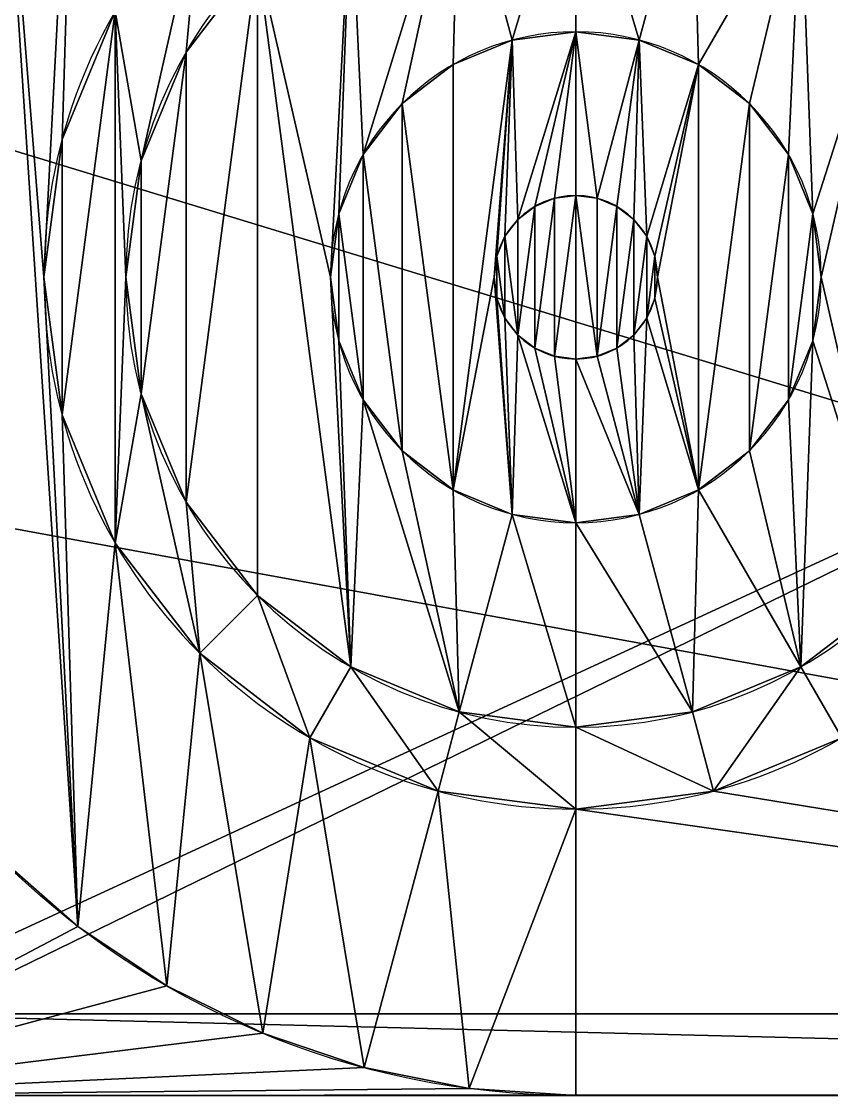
# Model space of a CAD drawing. Extents: x -7 to 48, y 0 to 20.
# Drawn here: x 3.22 to 13.12, y 0 to 13.12 of the extents above; entities that cross this region are included whole.
import ezdxf

# ---------------------------------------------------------------- set-up
doc = ezdxf.new("R2010")
doc.units = 0
doc.layers.get('0').update_dxf_attribs({"color": 13, "linetype": 'CONTINUOUS'})

# ---------------------------------------------------------------- blocks, each defined once
blk = doc.blocks.new('COMPONENT')
for p, q in [((10, 13, 39), (10, 13, 43)), ((9.224, 12.898, 39), (9.224, 12.898, 43)), ((10.776, 12.898, 39), (10.776, 12.898, 43)), ((5.237, 12.75, 38), (5.237, 12.75, 39)), ((8.5, 12.598, 39), (8.5, 12.598, 43)), ((11.5, 12.598, 39), (11.5, 12.598, 43)), ((7.879, 12.121, 39), (7.879, 12.121, 43)), ((12.121, 12.121, 39), (12.121, 12.121, 43)), ((3.721, 11.682, 37), (3.721, 11.682, 38)), ((4.687, 11.424, 38), (4.687, 11.424, 39)), ((7.402, 11.5, 39), (7.402, 11.5, 43)), ((12.598, 11.5, 39), (12.598, 11.5, 43)), ((9.741, 10.966, 43), (9.741, 10.966, 39)), ((10, 11, 43), (10, 11, 39)), ((10.259, 10.966, 43), (10.259, 10.966, 39)), ((7.102, 10.776, 39), (7.102, 10.776, 43)), ((9.5, 10.866, 43), (9.5, 10.866, 39)), ((10.5, 10.866, 43), (10.5, 10.866, 39)), ((12.898, 10.776, 39), (12.898, 10.776, 43)), ((9.293, 10.707, 43), (9.293, 10.707, 39)), ((10.707, 10.707, 43), (10.707, 10.707, 39)), ((9.134, 10.5, 43), (9.134, 10.5, 39)), ((10.866, 10.5, 43), (10.866, 10.5, 39)), ((9.034, 10.259, 43), (9.034, 10.259, 39)), ((10.966, 10.259, 43), (10.966, 10.259, 39)), ((3.5, 10, 37), (3.5, 10, 38)), ((4.5, 10, 38), (4.5, 10, 39)), ((7, 10, 39), (7, 10, 43)), ((9, 10, 43), (9, 10, 39)), ((11, 10, 43), (11, 10, 39)), ((13, 10, 39), (13, 10, 43)), ((9.034, 9.741, 43), (9.034, 9.741, 39)), ((10.966, 9.741, 43), (10.966, 9.741, 39)), ((9.134, 9.5, 43), (9.134, 9.5, 39)), ((10.866, 9.5, 43), (10.866, 9.5, 39)), ((7.102, 9.224, 39), (7.102, 9.224, 43)), ((9.293, 9.293, 43), (9.293, 9.293, 39)), ((10.707, 9.293, 43), (10.707, 9.293, 39)), ((12.898, 9.224, 39), (12.898, 9.224, 43)), ((9.5, 9.134, 43), (9.5, 9.134, 39)), ((10.5, 9.134, 43), (10.5, 9.134, 39)), ((9.741, 9.034, 43), (9.741, 9.034, 39)), ((10, 9, 43), (10, 9, 39)), ((10.259, 9.034, 43), (10.259, 9.034, 39)), ((4.687, 8.576, 38), (4.687, 8.576, 39)), ((7.402, 8.5, 39), (7.402, 8.5, 43)), ((12.598, 8.5, 39), (12.598, 8.5, 43)), ((3.721, 8.318, 37), (3.721, 8.318, 38)), ((7.879, 7.879, 39), (7.879, 7.879, 43)), ((12.121, 7.879, 39), (12.121, 7.879, 43)), ((8.5, 7.402, 39), (8.5, 7.402, 43)), ((11.5, 7.402, 39), (11.5, 7.402, 43)), ((5.237, 7.25, 38), (5.237, 7.25, 39)), ((9.224, 7.102, 39), (9.224, 7.102, 43)), ((10.776, 7.102, 39), (10.776, 7.102, 43)), ((10, 7, 39), (10, 7, 43)), ((4.371, 6.75, 37), (4.371, 6.75, 38)), ((6.111, 6.111, 38), (6.111, 6.111, 39)), ((5.404, 5.404, 37), (5.404, 5.404, 38)), ((7.25, 5.237, 38), (7.25, 5.237, 39)), ((12.75, 5.237, 38), (12.75, 5.237, 39)), ((8.576, 4.687, 38), (8.576, 4.687, 39)), ((11.424, 4.687, 38), (11.424, 4.687, 39)), ((10, 4.5, 38), (10, 4.5, 39)), ((6.75, 4.371, 37), (6.75, 4.371, 38)), ((8.318, 3.721, 37), (8.318, 3.721, 38)), ((11.682, 3.721, 37), (11.682, 3.721, 38)), ((10, 3.5, 37), (10, 3.5, 38)), ((3.912, 2.066, 37), (3.912, 2.066, 35)), ((5, 1.34, 37), (5, 1.34, 35)), ((1, 1), (40, 1)), ((6.173, 0.761, 37), (6.173, 0.761, 35)), ((7.412, 0.341, 37), (7.412, 0.341, 35)), ((41, 0, 26.5), (0, 0, 26.5)), ((0, 0, 6), (41, 0, 6)), ((0, 0, 2.488), (41, 0, 2.488)), ((0, 0, 35), (10, 0, 35)), ((8.695, 0.086, 37), (8.695, 0.086, 35)), ((10, 0, 37), (34.5, 0, 37)), ((10, 0, 37), (10, 0, 35))]:
    blk.add_line(p, q)
at = {"extrusion": (0, 0, -1)}
for centre, radius in [((-10, 10, -37), 6.5), ((-10, 10, -38), 6.5), ((-10, 10, -39), 5.5), ((-10, 10, -38), 5.5), ((-10, 10, -43), 3), ((-10, 10, -39), 3), ((-10, 10, -43), 1), ((-10, 10, -39), 1)]:
    blk.add_circle(centre, radius, dxfattribs=at)
for centre in [(10, 10, 37), (10, 10, 35)]:
    blk.add_arc(centre, 10, 90, 180)
for centre in [(-10, 10, -37), (-10, 10, -35)]:
    blk.add_arc(centre, 10, 270, 0, dxfattribs=at)
mesh = blk.add_polyface()
corners = [(41, 20, 26.5), (0, 0, 26.5), (0, 20, 26.5), (41, 0, 26.5)]
mesh.append_faces([[corners[k] for k in face] for face in [(0, 1, 2), (1, 0, 3)]], dxfattribs={"vtx0": -1})
mesh = blk.add_polyface()
corners = [(41, 0, 6), (0, 7.5, 6), (0, 0, 6), (0, 12.5, 6), (0, 20, 6), (41, 20, 6)]
mesh.append_faces([[corners[k] for k in face] for face in [(0, 1, 2), (4, 0, 5)]], dxfattribs={"vtx0": -1})
mesh.append_faces([[corners[k] for k in face] for face in [(1, 0, 3), (3, 0, 4)]], dxfattribs={"vtx0": -1, "vtx1": -1})
mesh = blk.add_polyface()
corners = [(0.086, 8.695, 37), (0.086, 11.305, 37), (0, 10, 37), (0.341, 7.412, 37), (0.341, 12.588, 37), (0.761, 6.173, 37), (0.761, 13.827, 37), (1.34, 5, 37), (1.34, 15, 37), (2.066, 3.912, 37), (2.066, 16.088, 37), (2.929, 2.929, 37), (2.929, 17.071, 37), (3.912, 2.066, 37), (3.5, 10, 37), (3.721, 8.318, 37), (4.371, 6.75, 37), (5, 1.34, 37), (5.404, 5.404, 37), (6.173, 0.761, 37), (6.75, 4.371, 37), (7.412, 0.341, 37), (8.318, 3.721, 37), (8.695, 0.086, 37), (10, 3.5, 37), (10, 0, 37), (34.5, 0, 37), (11.682, 3.721, 37), (13.25, 4.371, 37), (14.596, 5.404, 37), (15.629, 6.75, 37), (16.279, 8.318, 37), (16.5, 10, 37), (34.5, 20, 37), (34.626, 19.979, 37), (34.626, 0.021, 37), (34.748, 19.945, 37), (34.748, 0.055, 37), (34.866, 19.896, 37), (34.866, 0.104, 37), (34.978, 19.835, 37), (34.978, 0.165, 37), (35.082, 19.762, 37), (35.082, 0.238, 37), (35.177, 19.677, 37), (35.177, 0.323, 37), (35.262, 19.582, 37), (35.262, 0.418, 37), (35.335, 19.478, 37), (35.335, 0.522, 37), (35.396, 19.366, 37), (35.396, 0.634, 37), (35.445, 19.248, 37), (35.445, 0.752, 37), (35.479, 19.126, 37), (35.479, 0.874, 37), (35.5, 1, 37), (35.5, 19, 37), (35.5, 4.5, 37), (35.5, 15.5, 37), (36.231, 5.236, 37), (36.231, 14.764, 37), (36.85, 6.068, 37), (36.85, 13.932, 37), (37.346, 6.979, 37), (37.346, 13.021, 37), (37.707, 7.952, 37), (37.707, 12.048, 37), (37.926, 11.035, 37), (37.926, 8.965, 37), (38, 10, 37), (3.912, 17.934, 37), (3.721, 11.682, 37), (4.371, 13.25, 37), (5, 18.66, 37), (5.404, 14.596, 37), (6.173, 19.239, 37), (6.75, 15.629, 37), (7.412, 19.659, 37), (8.318, 16.279, 37), (8.695, 19.914, 37), (10, 16.5, 37), (10, 20, 37), (11.682, 16.279, 37), (13.25, 15.629, 37), (14.596, 14.596, 37), (15.629, 13.25, 37), (16.279, 11.682, 37)]
mesh.append_faces([[corners[k] for k in face] for face in [(0, 1, 2), (68, 69, 70)]], dxfattribs={"vtx0": -1})
mesh.append_faces([[corners[k] for k in face] for face in [(1, 3, 4), (4, 5, 6), (6, 7, 8), (8, 9, 10), (10, 11, 12), (14, 13, 15), (15, 13, 16), (16, 17, 18), (18, 19, 20), (20, 21, 22), (22, 23, 24), (24, 26, 27), (27, 26, 28), (28, 26, 29), (29, 26, 30), (30, 26, 31), (31, 26, 32), (33, 26, 34), (34, 35, 36), (36, 37, 38), (38, 39, 40), (40, 41, 42), (42, 43, 44), (44, 45, 46), (46, 47, 48), (48, 49, 50), (50, 51, 52), (52, 53, 54), (54, 56, 57), (57, 58, 59), (59, 60, 61), (61, 62, 63), (63, 64, 65), (65, 66, 67), (67, 66, 68), (71, 73, 74), (74, 75, 76), (76, 77, 78), (78, 79, 80), (80, 81, 82), (82, 83, 33)]], dxfattribs={"vtx0": -1, "vtx1": -1})
mesh.append_faces([[corners[k] for k in face] for face in [(12, 13, 14), (32, 26, 33)]], dxfattribs={"vtx0": -1, "vtx1": -1, "vtx2": -1})
mesh.append_faces([[corners[k] for k in face] for face in [(1, 0, 3), (4, 3, 5), (6, 5, 7), (8, 7, 9), (10, 9, 11), (12, 11, 13), (16, 13, 17), (18, 17, 19), (20, 19, 21), (22, 21, 23), (24, 23, 25), (24, 25, 26), (34, 26, 35), (36, 35, 37), (38, 37, 39), (40, 39, 41), (42, 41, 43), (44, 43, 45), (46, 45, 47), (48, 47, 49), (50, 49, 51), (52, 51, 53), (54, 53, 55), (54, 55, 56), (57, 56, 58), (59, 58, 60), (61, 60, 62), (63, 62, 64), (65, 64, 66), (68, 66, 69), (14, 71, 12), (71, 14, 72), (71, 72, 73), (74, 73, 75), (76, 75, 77), (78, 77, 79), (80, 79, 81), (82, 81, 83), (33, 83, 84), (33, 84, 85), (33, 85, 86), (33, 86, 87), (33, 87, 32)]], dxfattribs={"vtx0": -1, "vtx2": -1})
mesh = blk.add_polyface()
corners = [(0, 20, 35), (8.695, 19.914, 35), (10, 20, 35), (7.412, 19.659, 35), (6.173, 19.239, 35), (5, 18.66, 35), (3.912, 17.934, 35), (2.929, 17.071, 35), (2.066, 16.088, 35), (1.34, 15, 35), (0.761, 13.827, 35), (0.341, 12.588, 35), (0.086, 11.305, 35), (0, 10, 35)]
mesh.append_faces([[corners[k] for k in face] for face in [(0, 1, 2), (12, 0, 13)]], dxfattribs={"vtx0": -1})
mesh.append_faces([[corners[k] for k in face] for face in [(1, 0, 3), (3, 0, 4), (4, 0, 5), (5, 0, 6), (6, 0, 7), (7, 0, 8), (8, 0, 9), (9, 0, 10), (10, 0, 11), (11, 0, 12)]], dxfattribs={"vtx0": -1, "vtx1": -1})
mesh = blk.add_polyface()
corners = [(40, 19), (1, 1), (1, 19), (40, 1)]
mesh.append_faces([[corners[k] for k in face] for face in [(0, 1, 2), (1, 0, 3)]], dxfattribs={"vtx0": -1})
mesh = blk.add_polyface()
corners = [(4.371, 6.75, 38), (4.687, 8.576, 38), (4.5, 10, 38), (5.404, 5.404, 38), (5.237, 7.25, 38), (6.111, 6.111, 38), (6.75, 4.371, 38), (7.25, 5.237, 38), (8.318, 3.721, 38), (8.576, 4.687, 38), (10, 3.5, 38), (10, 4.5, 38), (11.682, 3.721, 38), (11.424, 4.687, 38), (12.75, 5.237, 38), (13.25, 4.371, 38), (13.889, 6.111, 38), (14.596, 5.404, 38), (14.763, 7.25, 38), (15.629, 6.75, 38), (15.313, 8.576, 38), (15.5, 10, 38), (15.629, 13.25, 38), (16.279, 11.682, 38), (16.279, 8.318, 38), (16.5, 10, 38), (3.721, 8.318, 38), (3.721, 11.682, 38), (3.5, 10, 38), (4.371, 13.25, 38), (4.687, 11.424, 38), (5.404, 14.596, 38), (5.237, 12.75, 38), (6.111, 13.889, 38), (6.75, 15.629, 38), (7.25, 14.763, 38), (8.318, 16.279, 38), (8.576, 15.313, 38), (10, 16.5, 38), (10, 15.5, 38), (11.682, 16.279, 38), (11.424, 15.313, 38), (12.75, 14.763, 38), (13.25, 15.629, 38), (13.889, 13.889, 38), (14.596, 14.596, 38), (14.763, 12.75, 38), (15.313, 11.424, 38)]
mesh.append_faces([[corners[k] for k in face] for face in [(23, 24, 25), (26, 27, 28)]], dxfattribs={"vtx0": -1})
mesh.append_faces([[corners[k] for k in face] for face in [(1, 3, 4), (4, 3, 5), (5, 6, 7), (7, 8, 9), (9, 10, 11), (11, 12, 13), (13, 12, 14), (14, 15, 16), (16, 17, 18), (18, 19, 20), (20, 19, 21), (22, 19, 23), (27, 26, 29), (29, 30, 31), (31, 33, 34), (34, 35, 36), (36, 37, 38), (38, 39, 40), (40, 42, 43), (43, 44, 45), (45, 46, 22)]], dxfattribs={"vtx0": -1, "vtx1": -1})
mesh.append_faces([[corners[k] for k in face] for face in [(21, 19, 22), (29, 0, 2)]], dxfattribs={"vtx0": -1, "vtx1": -1, "vtx2": -1})
mesh.append_faces([[corners[k] for k in face] for face in [(0, 1, 2), (1, 0, 3), (5, 3, 6), (7, 6, 8), (9, 8, 10), (11, 10, 12), (14, 12, 15), (16, 15, 17), (18, 17, 19), (23, 19, 24), (29, 26, 0), (29, 2, 30), (31, 30, 32), (31, 32, 33), (34, 33, 35), (36, 35, 37), (38, 37, 39), (40, 39, 41), (40, 41, 42), (43, 42, 44), (45, 44, 46), (22, 46, 47), (22, 47, 21)]], dxfattribs={"vtx0": -1, "vtx2": -1})
mesh = blk.add_polyface()
corners = [(4.687, 8.576, 39), (4.687, 11.424, 39), (4.5, 10, 39), (5.237, 12.75, 39), (5.237, 7.25, 39), (6.111, 13.889, 39), (6.111, 6.111, 39), (7.25, 5.237, 39), (7, 10, 39), (7.102, 9.224, 39), (7.402, 8.5, 39), (8.576, 4.687, 39), (7.879, 7.879, 39), (8.5, 7.402, 39), (9.224, 7.102, 39), (10, 4.5, 39), (10, 7, 39), (11.424, 4.687, 39), (10.776, 7.102, 39), (11.5, 7.402, 39), (12.75, 5.237, 39), (12.121, 7.879, 39), (12.598, 8.5, 39), (12.898, 9.224, 39), (13.889, 6.111, 39), (13, 10, 39), (13.889, 13.889, 39), (14.763, 12.75, 39), (14.763, 7.25, 39), (15.313, 11.424, 39), (15.313, 8.576, 39), (15.5, 10, 39), (7.25, 14.763, 39), (7.102, 10.776, 39), (7.402, 11.5, 39), (8.576, 15.313, 39), (7.879, 12.121, 39), (8.5, 12.598, 39), (9.224, 12.898, 39), (10, 15.5, 39), (10, 13, 39), (10.776, 12.898, 39), (11.424, 15.313, 39), (11.5, 12.598, 39), (12.75, 14.763, 39), (12.121, 12.121, 39), (12.598, 11.5, 39), (12.898, 10.776, 39)]
mesh.append_faces([[corners[k] for k in face] for face in [(0, 1, 2), (29, 30, 31)]], dxfattribs={"vtx0": -1})
mesh.append_faces([[corners[k] for k in face] for face in [(1, 0, 3), (3, 4, 5), (8, 7, 9), (9, 7, 10), (10, 11, 12), (12, 11, 13), (13, 11, 14), (14, 15, 16), (16, 17, 18), (18, 17, 19), (19, 20, 21), (21, 20, 22), (22, 20, 23), (23, 24, 25), (26, 24, 27), (27, 28, 29), (32, 34, 35), (35, 38, 39), (39, 41, 42), (42, 43, 44), (44, 47, 26)]], dxfattribs={"vtx0": -1, "vtx1": -1})
mesh.append_faces([[corners[k] for k in face] for face in [(5, 7, 8), (25, 24, 26)]], dxfattribs={"vtx0": -1, "vtx1": -1, "vtx2": -1})
mesh.append_faces([[corners[k] for k in face] for face in [(3, 0, 4), (5, 4, 6), (5, 6, 7), (10, 7, 11), (14, 11, 15), (16, 15, 17), (19, 17, 20), (23, 20, 24), (27, 24, 28), (29, 28, 30), (8, 32, 5), (32, 8, 33), (32, 33, 34), (35, 34, 36), (35, 36, 37), (35, 37, 38), (39, 38, 40), (39, 40, 41), (42, 41, 43), (44, 43, 45), (44, 45, 46), (44, 46, 47), (26, 47, 25)]], dxfattribs={"vtx0": -1, "vtx2": -1})
mesh = blk.add_polyface()
corners = [(6.111, 13.889, 39), (5.237, 12.75, 38), (5.237, 12.75, 39), (6.111, 13.889, 38)]
mesh.append_faces([[corners[k] for k in face] for face in [(0, 1, 2), (1, 0, 3)]], dxfattribs={"vtx0": -1})
mesh = blk.add_polyface()
corners = [(4.371, 13.25, 38), (3.721, 11.682, 37), (3.721, 11.682, 38), (4.371, 13.25, 37)]
mesh.append_faces([[corners[k] for k in face] for face in [(0, 1, 2), (1, 0, 3)]], dxfattribs={"vtx0": -1})
mesh = blk.add_polyface()
corners = [(9.224, 7.102, 43), (9, 10, 43), (8.5, 7.402, 43), (9.034, 9.741, 43), (9.134, 9.5, 43), (9.293, 9.293, 43), (10, 7, 43), (9.5, 9.134, 43), (9.741, 9.034, 43), (10, 9, 43), (10.776, 7.102, 43), (10.259, 9.034, 43), (10.5, 9.134, 43), (10.707, 9.293, 43), (10.866, 9.5, 43), (11.5, 7.402, 43), (10.966, 9.741, 43), (11, 10, 43), (11.5, 12.598, 43), (12.121, 12.121, 43), (12.121, 7.879, 43), (12.598, 11.5, 43), (12.598, 8.5, 43), (12.898, 10.776, 43), (12.898, 9.224, 43), (13, 10, 43), (7.102, 9.224, 43), (7.102, 10.776, 43), (7, 10, 43), (7.402, 8.5, 43), (7.402, 11.5, 43), (7.879, 7.879, 43), (7.879, 12.121, 43), (8.5, 12.598, 43), (9.224, 12.898, 43), (9.034, 10.259, 43), (9.134, 10.5, 43), (9.293, 10.707, 43), (10, 13, 43), (9.5, 10.866, 43), (9.741, 10.966, 43), (10, 11, 43), (10.259, 10.966, 43), (10.776, 12.898, 43), (10.5, 10.866, 43), (10.707, 10.707, 43), (10.866, 10.5, 43), (10.966, 10.259, 43)]
mesh.append_faces([[corners[k] for k in face] for face in [(23, 24, 25), (26, 27, 28)]], dxfattribs={"vtx0": -1})
mesh.append_faces([[corners[k] for k in face] for face in [(0, 1, 2), (1, 0, 3), (3, 0, 4), (4, 0, 5), (5, 6, 7), (7, 6, 8), (8, 6, 9), (9, 10, 11), (11, 10, 12), (12, 10, 13), (13, 10, 14), (14, 15, 16), (16, 15, 17), (18, 15, 19), (19, 20, 21), (21, 22, 23), (27, 29, 30), (30, 31, 32), (32, 2, 33), (33, 2, 34), (34, 37, 38), (38, 42, 43), (43, 46, 18)]], dxfattribs={"vtx0": -1, "vtx1": -1})
mesh.append_faces([[corners[k] for k in face] for face in [(17, 15, 18), (34, 2, 1)]], dxfattribs={"vtx0": -1, "vtx1": -1, "vtx2": -1})
mesh.append_faces([[corners[k] for k in face] for face in [(5, 0, 6), (9, 6, 10), (14, 10, 15), (19, 15, 20), (21, 20, 22), (23, 22, 24), (27, 26, 29), (30, 29, 31), (32, 31, 2), (34, 1, 35), (34, 35, 36), (34, 36, 37), (38, 37, 39), (38, 39, 40), (38, 40, 41), (38, 41, 42), (43, 42, 44), (43, 44, 45), (43, 45, 46), (18, 46, 47), (18, 47, 17)]], dxfattribs={"vtx0": -1, "vtx2": -1})
mesh = blk.add_polyface()
corners = [(9.224, 12.898, 43), (10, 13, 39), (9.224, 12.898, 39), (10, 13, 43)]
mesh.append_faces([[corners[k] for k in face] for face in [(0, 1, 2), (1, 0, 3)]], dxfattribs={"vtx0": -1})
mesh = blk.add_polyface()
corners = [(10, 13, 43), (10.776, 12.898, 39), (10, 13, 39), (10.776, 12.898, 43)]
mesh.append_faces([[corners[k] for k in face] for face in [(0, 1, 2), (1, 0, 3)]], dxfattribs={"vtx0": -1})
mesh = blk.add_polyface()
corners = [(8.5, 12.598, 43), (9.224, 12.898, 39), (8.5, 12.598, 39), (9.224, 12.898, 43)]
mesh.append_faces([[corners[k] for k in face] for face in [(0, 1, 2), (1, 0, 3)]], dxfattribs={"vtx0": -1})
mesh = blk.add_polyface()
corners = [(10.776, 12.898, 43), (11.5, 12.598, 39), (10.776, 12.898, 39), (11.5, 12.598, 43)]
mesh.append_faces([[corners[k] for k in face] for face in [(0, 1, 2), (1, 0, 3)]], dxfattribs={"vtx0": -1})
mesh = blk.add_polyface()
corners = [(5.237, 12.75, 39), (4.687, 11.424, 38), (4.687, 11.424, 39), (5.237, 12.75, 38)]
mesh.append_faces([[corners[k] for k in face] for face in [(0, 1, 2), (1, 0, 3)]], dxfattribs={"vtx0": -1})
mesh = blk.add_polyface()
corners = [(7.879, 12.121, 43), (8.5, 12.598, 39), (7.879, 12.121, 39), (8.5, 12.598, 43)]
mesh.append_faces([[corners[k] for k in face] for face in [(0, 1, 2), (1, 0, 3)]], dxfattribs={"vtx0": -1})
mesh = blk.add_polyface()
corners = [(11.5, 12.598, 43), (12.121, 12.121, 39), (11.5, 12.598, 39), (12.121, 12.121, 43)]
mesh.append_faces([[corners[k] for k in face] for face in [(0, 1, 2), (1, 0, 3)]], dxfattribs={"vtx0": -1})
mesh = blk.add_polyface()
corners = [(7.879, 12.121, 43), (7.402, 11.5, 39), (7.402, 11.5, 43), (7.879, 12.121, 39)]
mesh.append_faces([[corners[k] for k in face] for face in [(0, 1, 2), (1, 0, 3)]], dxfattribs={"vtx0": -1})
mesh = blk.add_polyface()
corners = [(12.121, 12.121, 39), (12.598, 11.5, 43), (12.598, 11.5, 39), (12.121, 12.121, 43)]
mesh.append_faces([[corners[k] for k in face] for face in [(0, 1, 2), (1, 0, 3)]], dxfattribs={"vtx0": -1})
mesh = blk.add_polyface()
corners = [(3.721, 11.682, 38), (3.5, 10, 37), (3.5, 10, 38), (3.721, 11.682, 37)]
mesh.append_faces([[corners[k] for k in face] for face in [(0, 1, 2), (1, 0, 3)]], dxfattribs={"vtx0": -1})
mesh = blk.add_polyface()
corners = [(4.687, 11.424, 39), (4.5, 10, 38), (4.5, 10, 39), (4.687, 11.424, 38)]
mesh.append_faces([[corners[k] for k in face] for face in [(0, 1, 2), (1, 0, 3)]], dxfattribs={"vtx0": -1})
mesh = blk.add_polyface()
corners = [(7.402, 11.5, 43), (7.102, 10.776, 39), (7.102, 10.776, 43), (7.402, 11.5, 39)]
mesh.append_faces([[corners[k] for k in face] for face in [(0, 1, 2), (1, 0, 3)]], dxfattribs={"vtx0": -1})
mesh = blk.add_polyface()
corners = [(12.598, 11.5, 39), (12.898, 10.776, 43), (12.898, 10.776, 39), (12.598, 11.5, 43)]
mesh.append_faces([[corners[k] for k in face] for face in [(0, 1, 2), (1, 0, 3)]], dxfattribs={"vtx0": -1})
mesh = blk.add_polyface()
corners = [(9.034, 9.741, 39), (9.034, 10.259, 39), (9, 10, 39), (9.134, 9.5, 39), (9.134, 10.5, 39), (9.293, 9.293, 39), (9.293, 10.707, 39), (9.5, 10.866, 39), (9.5, 9.134, 39), (9.741, 10.966, 39), (9.741, 9.034, 39), (10, 11, 39), (10, 9, 39), (10.259, 9.034, 39), (10.259, 10.966, 39), (10.5, 10.866, 39), (10.5, 9.134, 39), (10.707, 10.707, 39), (10.707, 9.293, 39), (10.866, 10.5, 39), (10.866, 9.5, 39), (10.966, 10.259, 39), (10.966, 9.741, 39), (11, 10, 39)]
mesh.append_faces([[corners[k] for k in face] for face in [(0, 1, 2), (21, 22, 23)]], dxfattribs={"vtx0": -1})
mesh.append_faces([[corners[k] for k in face] for face in [(1, 3, 4), (4, 5, 6), (6, 5, 7), (7, 8, 9), (9, 10, 11), (11, 13, 14), (14, 13, 15), (15, 16, 17), (17, 18, 19), (19, 20, 21)]], dxfattribs={"vtx0": -1, "vtx1": -1})
mesh.append_faces([[corners[k] for k in face] for face in [(1, 0, 3), (4, 3, 5), (7, 5, 8), (9, 8, 10), (11, 10, 12), (11, 12, 13), (15, 13, 16), (17, 16, 18), (19, 18, 20), (21, 20, 22)]], dxfattribs={"vtx0": -1, "vtx2": -1})
mesh = blk.add_polyface()
corners = [(9.741, 10.966, 43), (9.5, 10.866, 39), (9.741, 10.966, 39), (9.5, 10.866, 43)]
mesh.append_faces([[corners[k] for k in face] for face in [(0, 1, 2), (1, 0, 3)]], dxfattribs={"vtx0": -1})
mesh = blk.add_polyface()
corners = [(10, 11, 43), (9.741, 10.966, 39), (10, 11, 39), (9.741, 10.966, 43)]
mesh.append_faces([[corners[k] for k in face] for face in [(0, 1, 2), (1, 0, 3)]], dxfattribs={"vtx0": -1})
mesh = blk.add_polyface()
corners = [(10.259, 10.966, 43), (10, 11, 39), (10.259, 10.966, 39), (10, 11, 43)]
mesh.append_faces([[corners[k] for k in face] for face in [(0, 1, 2), (1, 0, 3)]], dxfattribs={"vtx0": -1})
mesh = blk.add_polyface()
corners = [(10.5, 10.866, 43), (10.259, 10.966, 39), (10.5, 10.866, 39), (10.259, 10.966, 43)]
mesh.append_faces([[corners[k] for k in face] for face in [(0, 1, 2), (1, 0, 3)]], dxfattribs={"vtx0": -1})
mesh = blk.add_polyface()
corners = [(7.102, 10.776, 43), (7, 10, 39), (7, 10, 43), (7.102, 10.776, 39)]
mesh.append_faces([[corners[k] for k in face] for face in [(0, 1, 2), (1, 0, 3)]], dxfattribs={"vtx0": -1})
mesh = blk.add_polyface()
corners = [(9.5, 10.866, 43), (9.293, 10.707, 39), (9.5, 10.866, 39), (9.293, 10.707, 43)]
mesh.append_faces([[corners[k] for k in face] for face in [(0, 1, 2), (1, 0, 3)]], dxfattribs={"vtx0": -1})
mesh = blk.add_polyface()
corners = [(10.707, 10.707, 43), (10.5, 10.866, 39), (10.707, 10.707, 39), (10.5, 10.866, 43)]
mesh.append_faces([[corners[k] for k in face] for face in [(0, 1, 2), (1, 0, 3)]], dxfattribs={"vtx0": -1})
mesh = blk.add_polyface()
corners = [(12.898, 10.776, 39), (13, 10, 43), (13, 10, 39), (12.898, 10.776, 43)]
mesh.append_faces([[corners[k] for k in face] for face in [(0, 1, 2), (1, 0, 3)]], dxfattribs={"vtx0": -1})
mesh = blk.add_polyface()
corners = [(9.293, 10.707, 39), (9.134, 10.5, 43), (9.134, 10.5, 39), (9.293, 10.707, 43)]
mesh.append_faces([[corners[k] for k in face] for face in [(0, 1, 2), (1, 0, 3)]], dxfattribs={"vtx0": -1})
mesh = blk.add_polyface()
corners = [(10.707, 10.707, 43), (10.866, 10.5, 39), (10.866, 10.5, 43), (10.707, 10.707, 39)]
mesh.append_faces([[corners[k] for k in face] for face in [(0, 1, 2), (1, 0, 3)]], dxfattribs={"vtx0": -1})
mesh = blk.add_polyface()
corners = [(9.134, 10.5, 39), (9.034, 10.259, 43), (9.034, 10.259, 39), (9.134, 10.5, 43)]
mesh.append_faces([[corners[k] for k in face] for face in [(0, 1, 2), (1, 0, 3)]], dxfattribs={"vtx0": -1})
mesh = blk.add_polyface()
corners = [(10.866, 10.5, 43), (10.966, 10.259, 39), (10.966, 10.259, 43), (10.866, 10.5, 39)]
mesh.append_faces([[corners[k] for k in face] for face in [(0, 1, 2), (1, 0, 3)]], dxfattribs={"vtx0": -1})
mesh = blk.add_polyface()
corners = [(9.034, 10.259, 39), (9, 10, 43), (9, 10, 39), (9.034, 10.259, 43)]
mesh.append_faces([[corners[k] for k in face] for face in [(0, 1, 2), (1, 0, 3)]], dxfattribs={"vtx0": -1})
mesh = blk.add_polyface()
corners = [(10.966, 10.259, 43), (11, 10, 39), (11, 10, 43), (10.966, 10.259, 39)]
mesh.append_faces([[corners[k] for k in face] for face in [(0, 1, 2), (1, 0, 3)]], dxfattribs={"vtx0": -1})
mesh = blk.add_polyface()
corners = [(0, 0, 35), (0.086, 8.695, 35), (0, 10, 35), (0.341, 7.412, 35), (0.761, 6.173, 35), (1.34, 5, 35), (2.066, 3.912, 35), (2.929, 2.929, 35), (3.912, 2.066, 35), (5, 1.34, 35), (6.173, 0.761, 35), (7.412, 0.341, 35), (8.695, 0.086, 35), (10, 0, 35)]
mesh.append_faces([[corners[k] for k in face] for face in [(0, 1, 2), (12, 0, 13)]], dxfattribs={"vtx0": -1})
mesh.append_faces([[corners[k] for k in face] for face in [(1, 0, 3), (3, 0, 4), (4, 0, 5), (5, 0, 6), (6, 0, 7), (7, 0, 8), (8, 0, 9), (9, 0, 10), (10, 0, 11), (11, 0, 12)]], dxfattribs={"vtx0": -1, "vtx1": -1})
mesh = blk.add_polyface()
corners = [(3.5, 10, 38), (3.721, 8.318, 37), (3.721, 8.318, 38), (3.5, 10, 37)]
mesh.append_faces([[corners[k] for k in face] for face in [(0, 1, 2), (1, 0, 3)]], dxfattribs={"vtx0": -1})
mesh = blk.add_polyface()
corners = [(4.5, 10, 39), (4.687, 8.576, 38), (4.687, 8.576, 39), (4.5, 10, 38)]
mesh.append_faces([[corners[k] for k in face] for face in [(0, 1, 2), (1, 0, 3)]], dxfattribs={"vtx0": -1})
mesh = blk.add_polyface()
corners = [(7, 10, 43), (7.102, 9.224, 39), (7.102, 9.224, 43), (7, 10, 39)]
mesh.append_faces([[corners[k] for k in face] for face in [(0, 1, 2), (1, 0, 3)]], dxfattribs={"vtx0": -1})
mesh = blk.add_polyface()
corners = [(9, 10, 39), (9.034, 9.741, 43), (9.034, 9.741, 39), (9, 10, 43)]
mesh.append_faces([[corners[k] for k in face] for face in [(0, 1, 2), (1, 0, 3)]], dxfattribs={"vtx0": -1})
mesh = blk.add_polyface()
corners = [(11, 10, 43), (10.966, 9.741, 39), (10.966, 9.741, 43), (11, 10, 39)]
mesh.append_faces([[corners[k] for k in face] for face in [(0, 1, 2), (1, 0, 3)]], dxfattribs={"vtx0": -1})
mesh = blk.add_polyface()
corners = [(13, 10, 39), (12.898, 9.224, 43), (12.898, 9.224, 39), (13, 10, 43)]
mesh.append_faces([[corners[k] for k in face] for face in [(0, 1, 2), (1, 0, 3)]], dxfattribs={"vtx0": -1})
mesh = blk.add_polyface()
corners = [(9.034, 9.741, 39), (9.134, 9.5, 43), (9.134, 9.5, 39), (9.034, 9.741, 43)]
mesh.append_faces([[corners[k] for k in face] for face in [(0, 1, 2), (1, 0, 3)]], dxfattribs={"vtx0": -1})
mesh = blk.add_polyface()
corners = [(10.966, 9.741, 43), (10.866, 9.5, 39), (10.866, 9.5, 43), (10.966, 9.741, 39)]
mesh.append_faces([[corners[k] for k in face] for face in [(0, 1, 2), (1, 0, 3)]], dxfattribs={"vtx0": -1})
mesh = blk.add_polyface()
corners = [(9.134, 9.5, 39), (9.293, 9.293, 43), (9.293, 9.293, 39), (9.134, 9.5, 43)]
mesh.append_faces([[corners[k] for k in face] for face in [(0, 1, 2), (1, 0, 3)]], dxfattribs={"vtx0": -1})
mesh = blk.add_polyface()
corners = [(10.866, 9.5, 43), (10.707, 9.293, 39), (10.707, 9.293, 43), (10.866, 9.5, 39)]
mesh.append_faces([[corners[k] for k in face] for face in [(0, 1, 2), (1, 0, 3)]], dxfattribs={"vtx0": -1})
mesh = blk.add_polyface()
corners = [(7.102, 9.224, 43), (7.402, 8.5, 39), (7.402, 8.5, 43), (7.102, 9.224, 39)]
mesh.append_faces([[corners[k] for k in face] for face in [(0, 1, 2), (1, 0, 3)]], dxfattribs={"vtx0": -1})
mesh = blk.add_polyface()
corners = [(9.293, 9.293, 43), (9.5, 9.134, 39), (9.293, 9.293, 39), (9.5, 9.134, 43)]
mesh.append_faces([[corners[k] for k in face] for face in [(0, 1, 2), (1, 0, 3)]], dxfattribs={"vtx0": -1})
mesh = blk.add_polyface()
corners = [(10.5, 9.134, 43), (10.707, 9.293, 39), (10.5, 9.134, 39), (10.707, 9.293, 43)]
mesh.append_faces([[corners[k] for k in face] for face in [(0, 1, 2), (1, 0, 3)]], dxfattribs={"vtx0": -1})
mesh = blk.add_polyface()
corners = [(12.898, 9.224, 39), (12.598, 8.5, 43), (12.598, 8.5, 39), (12.898, 9.224, 43)]
mesh.append_faces([[corners[k] for k in face] for face in [(0, 1, 2), (1, 0, 3)]], dxfattribs={"vtx0": -1})
mesh = blk.add_polyface()
corners = [(9.5, 9.134, 43), (9.741, 9.034, 39), (9.5, 9.134, 39), (9.741, 9.034, 43)]
mesh.append_faces([[corners[k] for k in face] for face in [(0, 1, 2), (1, 0, 3)]], dxfattribs={"vtx0": -1})
mesh = blk.add_polyface()
corners = [(10.259, 9.034, 43), (10.5, 9.134, 39), (10.259, 9.034, 39), (10.5, 9.134, 43)]
mesh.append_faces([[corners[k] for k in face] for face in [(0, 1, 2), (1, 0, 3)]], dxfattribs={"vtx0": -1})
mesh = blk.add_polyface()
corners = [(9.741, 9.034, 43), (10, 9, 39), (9.741, 9.034, 39), (10, 9, 43)]
mesh.append_faces([[corners[k] for k in face] for face in [(0, 1, 2), (1, 0, 3)]], dxfattribs={"vtx0": -1})
mesh = blk.add_polyface()
corners = [(10, 9, 43), (10.259, 9.034, 39), (10, 9, 39), (10.259, 9.034, 43)]
mesh.append_faces([[corners[k] for k in face] for face in [(0, 1, 2), (1, 0, 3)]], dxfattribs={"vtx0": -1})
mesh = blk.add_polyface()
corners = [(4.687, 8.576, 39), (5.237, 7.25, 38), (5.237, 7.25, 39), (4.687, 8.576, 38)]
mesh.append_faces([[corners[k] for k in face] for face in [(0, 1, 2), (1, 0, 3)]], dxfattribs={"vtx0": -1})
mesh = blk.add_polyface()
corners = [(7.402, 8.5, 43), (7.879, 7.879, 39), (7.879, 7.879, 43), (7.402, 8.5, 39)]
mesh.append_faces([[corners[k] for k in face] for face in [(0, 1, 2), (1, 0, 3)]], dxfattribs={"vtx0": -1})
mesh = blk.add_polyface()
corners = [(12.598, 8.5, 39), (12.121, 7.879, 43), (12.121, 7.879, 39), (12.598, 8.5, 43)]
mesh.append_faces([[corners[k] for k in face] for face in [(0, 1, 2), (1, 0, 3)]], dxfattribs={"vtx0": -1})
mesh = blk.add_polyface()
corners = [(3.721, 8.318, 38), (4.371, 6.75, 37), (4.371, 6.75, 38), (3.721, 8.318, 37)]
mesh.append_faces([[corners[k] for k in face] for face in [(0, 1, 2), (1, 0, 3)]], dxfattribs={"vtx0": -1})
mesh = blk.add_polyface()
corners = [(8.5, 7.402, 43), (7.879, 7.879, 39), (8.5, 7.402, 39), (7.879, 7.879, 43)]
mesh.append_faces([[corners[k] for k in face] for face in [(0, 1, 2), (1, 0, 3)]], dxfattribs={"vtx0": -1})
mesh = blk.add_polyface()
corners = [(12.121, 7.879, 43), (11.5, 7.402, 39), (12.121, 7.879, 39), (11.5, 7.402, 43)]
mesh.append_faces([[corners[k] for k in face] for face in [(0, 1, 2), (1, 0, 3)]], dxfattribs={"vtx0": -1})
mesh = blk.add_polyface()
corners = [(9.224, 7.102, 43), (8.5, 7.402, 39), (9.224, 7.102, 39), (8.5, 7.402, 43)]
mesh.append_faces([[corners[k] for k in face] for face in [(0, 1, 2), (1, 0, 3)]], dxfattribs={"vtx0": -1})
mesh = blk.add_polyface()
corners = [(11.5, 7.402, 43), (10.776, 7.102, 39), (11.5, 7.402, 39), (10.776, 7.102, 43)]
mesh.append_faces([[corners[k] for k in face] for face in [(0, 1, 2), (1, 0, 3)]], dxfattribs={"vtx0": -1})
mesh = blk.add_polyface()
corners = [(5.237, 7.25, 39), (6.111, 6.111, 38), (6.111, 6.111, 39), (5.237, 7.25, 38)]
mesh.append_faces([[corners[k] for k in face] for face in [(0, 1, 2), (1, 0, 3)]], dxfattribs={"vtx0": -1})
mesh = blk.add_polyface()
corners = [(10, 7, 43), (9.224, 7.102, 39), (10, 7, 39), (9.224, 7.102, 43)]
mesh.append_faces([[corners[k] for k in face] for face in [(0, 1, 2), (1, 0, 3)]], dxfattribs={"vtx0": -1})
mesh = blk.add_polyface()
corners = [(10.776, 7.102, 43), (10, 7, 39), (10.776, 7.102, 39), (10, 7, 43)]
mesh.append_faces([[corners[k] for k in face] for face in [(0, 1, 2), (1, 0, 3)]], dxfattribs={"vtx0": -1})
mesh = blk.add_polyface()
corners = [(4.371, 6.75, 38), (5.404, 5.404, 37), (5.404, 5.404, 38), (4.371, 6.75, 37)]
mesh.append_faces([[corners[k] for k in face] for face in [(0, 1, 2), (1, 0, 3)]], dxfattribs={"vtx0": -1})
mesh = blk.add_polyface()
corners = [(7.25, 5.237, 39), (6.111, 6.111, 38), (7.25, 5.237, 38), (6.111, 6.111, 39)]
mesh.append_faces([[corners[k] for k in face] for face in [(0, 1, 2), (1, 0, 3)]], dxfattribs={"vtx0": -1})
mesh = blk.add_polyface()
corners = [(13.889, 6.111, 39), (12.75, 5.237, 38), (13.889, 6.111, 38), (12.75, 5.237, 39)]
mesh.append_faces([[corners[k] for k in face] for face in [(0, 1, 2), (1, 0, 3)]], dxfattribs={"vtx0": -1})
mesh = blk.add_polyface()
corners = [(6.75, 4.371, 38), (5.404, 5.404, 37), (6.75, 4.371, 37), (5.404, 5.404, 38)]
mesh.append_faces([[corners[k] for k in face] for face in [(0, 1, 2), (1, 0, 3)]], dxfattribs={"vtx0": -1})
mesh = blk.add_polyface()
corners = [(8.576, 4.687, 39), (7.25, 5.237, 38), (8.576, 4.687, 38), (7.25, 5.237, 39)]
mesh.append_faces([[corners[k] for k in face] for face in [(0, 1, 2), (1, 0, 3)]], dxfattribs={"vtx0": -1})
mesh = blk.add_polyface()
corners = [(12.75, 5.237, 39), (11.424, 4.687, 38), (12.75, 5.237, 38), (11.424, 4.687, 39)]
mesh.append_faces([[corners[k] for k in face] for face in [(0, 1, 2), (1, 0, 3)]], dxfattribs={"vtx0": -1})
mesh = blk.add_polyface()
corners = [(10, 4.5, 39), (8.576, 4.687, 38), (10, 4.5, 38), (8.576, 4.687, 39)]
mesh.append_faces([[corners[k] for k in face] for face in [(0, 1, 2), (1, 0, 3)]], dxfattribs={"vtx0": -1})
mesh = blk.add_polyface()
corners = [(11.424, 4.687, 39), (10, 4.5, 38), (11.424, 4.687, 38), (10, 4.5, 39)]
mesh.append_faces([[corners[k] for k in face] for face in [(0, 1, 2), (1, 0, 3)]], dxfattribs={"vtx0": -1})
mesh = blk.add_polyface()
corners = [(8.318, 3.721, 38), (6.75, 4.371, 37), (8.318, 3.721, 37), (6.75, 4.371, 38)]
mesh.append_faces([[corners[k] for k in face] for face in [(0, 1, 2), (1, 0, 3)]], dxfattribs={"vtx0": -1})
mesh = blk.add_polyface()
corners = [(13.25, 4.371, 38), (11.682, 3.721, 37), (13.25, 4.371, 37), (11.682, 3.721, 38)]
mesh.append_faces([[corners[k] for k in face] for face in [(0, 1, 2), (1, 0, 3)]], dxfattribs={"vtx0": -1})
mesh = blk.add_polyface()
corners = [(10, 3.5, 38), (8.318, 3.721, 37), (10, 3.5, 37), (8.318, 3.721, 38)]
mesh.append_faces([[corners[k] for k in face] for face in [(0, 1, 2), (1, 0, 3)]], dxfattribs={"vtx0": -1})
mesh = blk.add_polyface()
corners = [(11.682, 3.721, 38), (10, 3.5, 37), (11.682, 3.721, 37), (10, 3.5, 38)]
mesh.append_faces([[corners[k] for k in face] for face in [(0, 1, 2), (1, 0, 3)]], dxfattribs={"vtx0": -1})
mesh = blk.add_polyface()
corners = [(3.912, 2.066, 37), (2.929, 2.929, 35), (3.912, 2.066, 35), (2.929, 2.929, 37)]
mesh.append_faces([[corners[k] for k in face] for face in [(0, 1, 2), (1, 0, 3)]], dxfattribs={"vtx0": -1})
mesh = blk.add_polyface()
corners = [(5, 1.34, 37), (3.912, 2.066, 35), (5, 1.34, 35), (3.912, 2.066, 37)]
mesh.append_faces([[corners[k] for k in face] for face in [(0, 1, 2), (1, 0, 3)]], dxfattribs={"vtx0": -1})
mesh = blk.add_polyface()
corners = [(6.173, 0.761, 37), (5, 1.34, 35), (6.173, 0.761, 35), (5, 1.34, 37)]
mesh.append_faces([[corners[k] for k in face] for face in [(0, 1, 2), (1, 0, 3)]], dxfattribs={"vtx0": -1})
mesh = blk.add_polyface()
corners = [(41, 0, 2.488), (1, 1), (40, 1), (0, 0, 2.488)]
mesh.append_faces([[corners[k] for k in face] for face in [(0, 1, 2), (1, 0, 3)]], dxfattribs={"vtx0": -1})
mesh = blk.add_polyface()
corners = [(7.412, 0.341, 37), (6.173, 0.761, 35), (7.412, 0.341, 35), (6.173, 0.761, 37)]
mesh.append_faces([[corners[k] for k in face] for face in [(0, 1, 2), (1, 0, 3)]], dxfattribs={"vtx0": -1})
mesh = blk.add_polyface()
corners = [(8.695, 0.086, 37), (7.412, 0.341, 35), (8.695, 0.086, 35), (7.412, 0.341, 37)]
mesh.append_faces([[corners[k] for k in face] for face in [(0, 1, 2), (1, 0, 3)]], dxfattribs={"vtx0": -1})
mesh = blk.add_polyface()
corners = [(34.626, 0.021, 37), (10, 0, 35), (34.626, 0.021, 35), (10, 0, 37), (34.5, 0, 37), (41, 0, 35), (0, 0, 29), (41, 0, 29), (0, 0, 35), (48, 0, 29), (41, 0, 26.5), (48, 0, 26.5), (0, 0, 26.5), (-7, 0, 26.5), (-7, 0, 29)]
mesh.append_faces([[corners[k] for k in face] for face in [(3, 0, 4), (9, 10, 11), (13, 6, 14)]], dxfattribs={"vtx0": -1})
mesh.append_faces([[corners[k] for k in face] for face in [(0, 1, 2), (1, 0, 3), (5, 6, 7), (6, 5, 8), (8, 2, 1), (10, 9, 12), (12, 9, 13)]], dxfattribs={"vtx0": -1, "vtx1": -1})
mesh.append_faces([[corners[k] for k in face] for face in [(13, 9, 6)]], dxfattribs={"vtx0": -1, "vtx1": -1, "vtx2": -1})
mesh.append_faces([[corners[k] for k in face] for face in [(8, 5, 2), (6, 9, 7)]], dxfattribs={"vtx0": -1, "vtx2": -1})
mesh = blk.add_polyface()
corners = [(41, 0, 26.5), (0, 0, 6), (41, 0, 6), (0, 0, 26.5)]
mesh.append_faces([[corners[k] for k in face] for face in [(0, 1, 2), (1, 0, 3)]], dxfattribs={"vtx0": -1})
mesh = blk.add_polyface()
corners = [(41, 0, 6), (0, 0, 2.488), (41, 0, 2.488), (0, 0, 6)]
mesh.append_faces([[corners[k] for k in face] for face in [(0, 1, 2), (1, 0, 3)]], dxfattribs={"vtx0": -1})
mesh = blk.add_polyface()
corners = [(10, 0, 37), (8.695, 0.086, 35), (10, 0, 35), (8.695, 0.086, 37)]
mesh.append_faces([[corners[k] for k in face] for face in [(0, 1, 2), (1, 0, 3)]], dxfattribs={"vtx0": -1})

msp = doc.modelspace()

# ---------------------------------------------------------------- block references
msp.add_blockref('COMPONENT', (0, 0))

doc.saveas('drawing.dxf')
